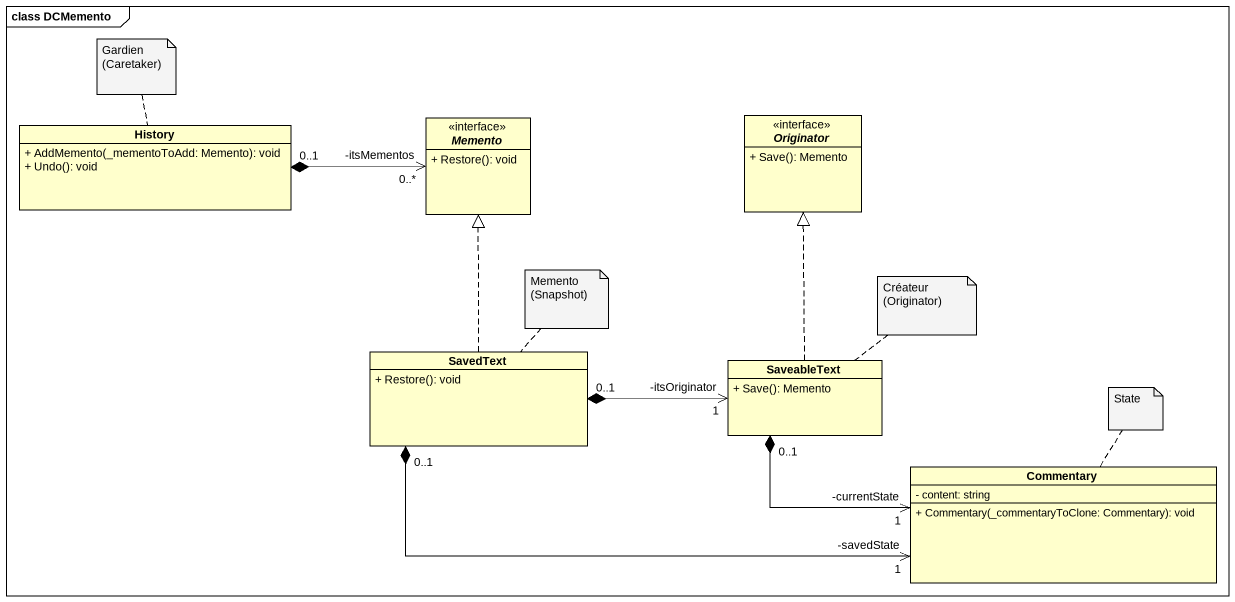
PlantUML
@startuml
mainframe class DCMemento
hide circle
hide empty members
skinparam classAttributeIconSize 0
interface Originator <<interface>> {
  + Save(): Memento
}
class History {
  + AddMemento(_mementoToAdd: Memento): void
  + Undo(): void
}
interface Memento <<interface>> {
  + Restore(): void
}
class SavedText {
  + Restore(): void
}
class SaveableText {
  + Save(): Memento
}
class Commentary {
  - content: string
  + Commentary(_commentaryToClone: Commentary): void
}
Memento "-itsMementos\n0..*" <-left-* "0..1" History
SavedText .up.|> Memento
SaveableText .up.|> Originator
SaveableText "-itsOriginator\n1" <-left-* "0..1" SavedText
Commentary "-savedState\n1" <-left-* "0..1" SavedText
Commentary "-currentState\n1" <-left-* "0..1" SaveableText
note top of History
  Gardien
  (Caretaker)
end note
note top of SavedText : Memento (Snapshot)
note top of SaveableText : Créateur (Originator)
note top of Commentary : State
@enduml
